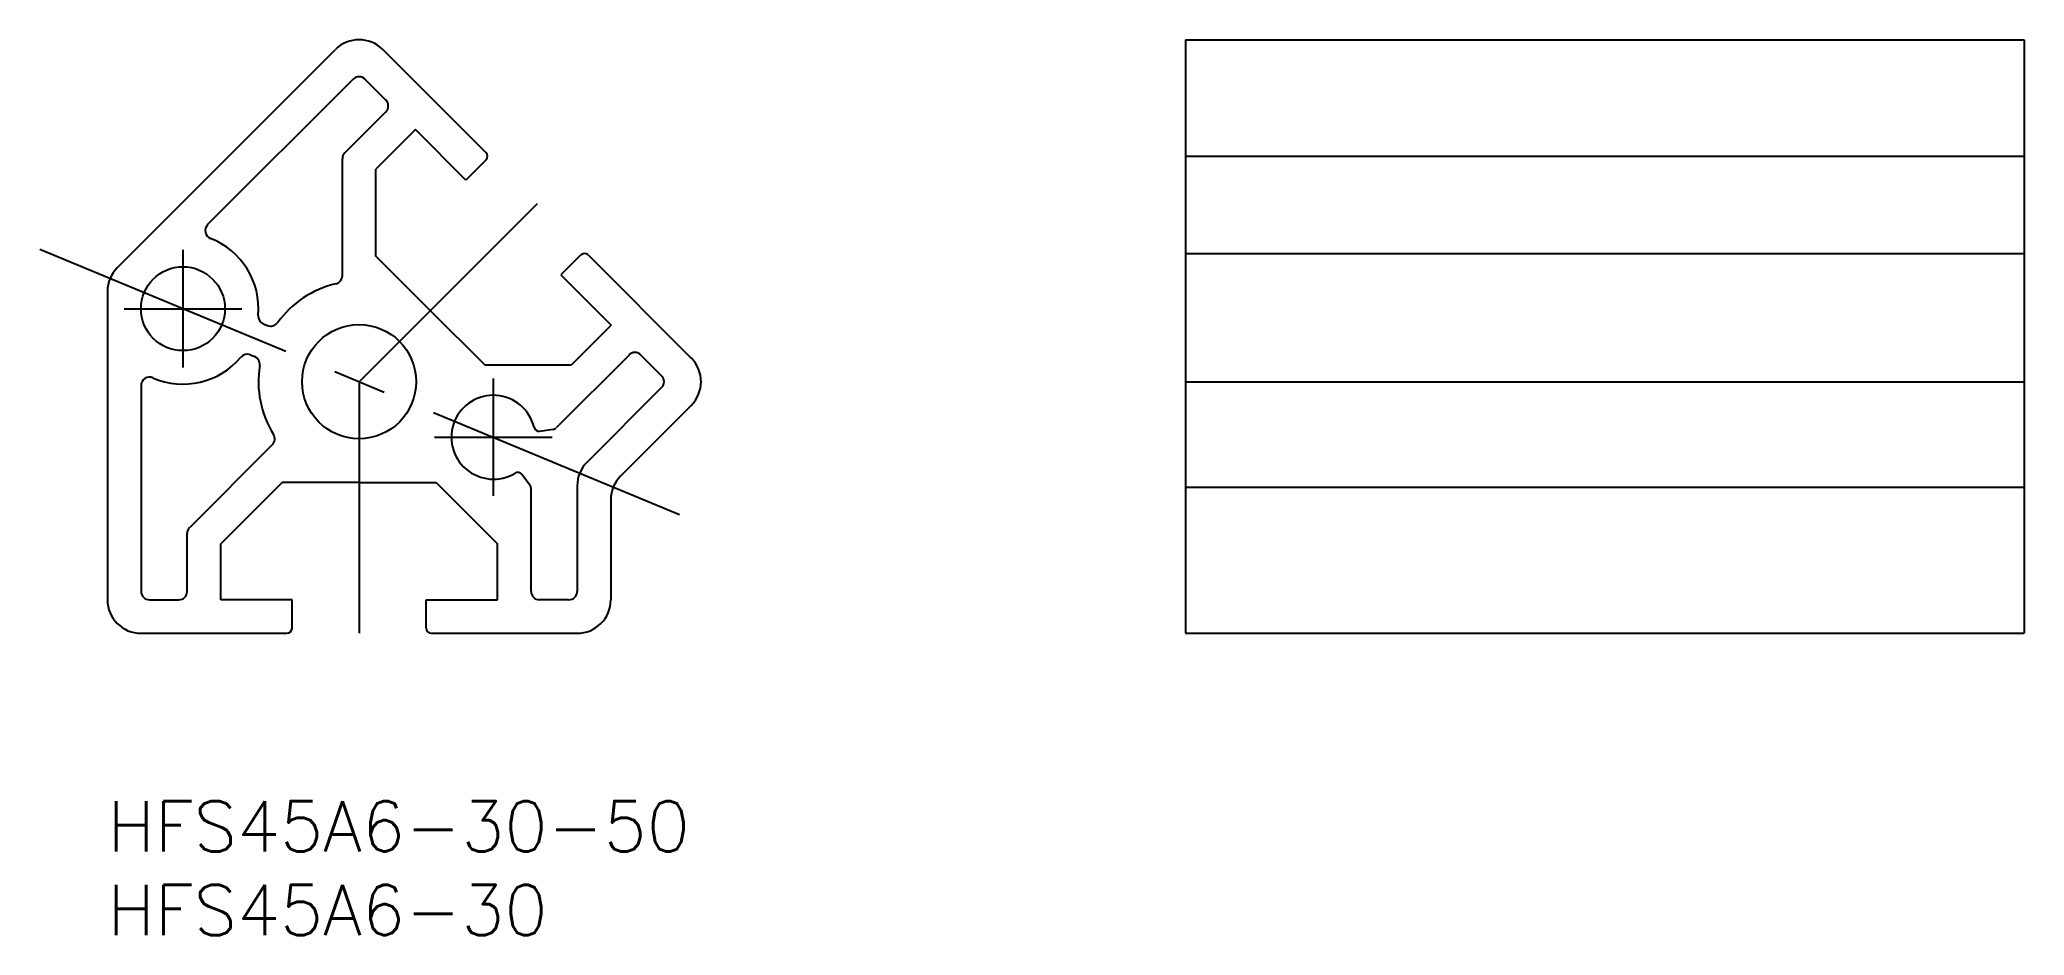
# Model space of a CAD drawing. Extents: x -4 to 114, y -8 to 45.
import ezdxf

# ---------------------------------------------------------------- set-up
doc = ezdxf.new("R2010")
doc.units = 0
doc.header["$LTSCALE"] = 0.5
doc.linetypes.add('CENTER', pattern=[50.8, 31.75, -6.35, 6.35, -6.35])
for name, color, linetype in [('MSM_CENTER', 1, 'CENTER'), ('MSM_CONTINUOUS', 7, 'CONTINUOUS'), ('MSM_PART_NUMBER', 7, 'CONTINUOUS')]:
    doc.layers.add(name, color=color, linetype=linetype)
doc.styles.get("Standard").update_dxf_attribs({"font": 'txt.shx', "height": 3, "bigfont": 'bigfont.shx'})

# ---------------------------------------------------------------- blocks, each defined once
blk = doc.blocks.new('*U2')
at = {"layer": 'MSM_PART_NUMBER'}
blk.add_text('HFS45A6-30-50', height=3, dxfattribs=at).set_placement((0, -3))
blk = doc.blocks.new('*U3')
at = {"layer": 'MSM_PART_NUMBER'}
blk.add_text('HFS45A6-30', height=3, dxfattribs=at).set_placement((0, -8))

msp = doc.modelspace()

# ---------------------------------------------------------------- linework, layer by layer
at = {"layer": 'MSM_CENTER'}
for p, q in [((25.61, 35.61), (15, 25)), ((-4.04, 32.89), (36.34, 16.16)), ((4.5, 32.85), (4.5, 25.85)), ((1, 29.35), (8, 29.35)), ((15, 25), (15, 10)), ((23, 25.19), (23, 18.19)), ((19.5, 21.69), (26.5, 21.69))]:
    msp.add_line(p, q, dxfattribs=at)
at = {"layer": 'MSM_CONTINUOUS'}
for p, q in [((64.26, 45.38), (64.26, 10)), ((64.26, 45.38), (114.26, 45.38)), ((114.26, 45.38), (114.26, 10)), ((0.59, 31.8), (13.59, 44.8)), ((16.41, 44.8), (22.57, 38.65)), ((5.97, 34.36), (14.65, 43.03)), ((15.35, 43.03), (16.59, 41.79)), ((16.59, 41.09), (14.15, 38.64)), ((18.36, 40.03), (16, 37.67)), ((21.36, 37.02), (18.36, 40.03)), ((14, 31.32), (14, 38.29)), ((22.57, 38.22), (21.36, 37.02)), ((64.26, 38.44), (114.26, 38.44)), ((16, 32.49), (16, 37.67)), ((19.24, 29.24), (16, 32.49)), ((28.22, 32.57), (27.02, 31.36)), ((28.65, 32.57), (34.8, 26.41)), ((64.26, 32.65), (114.26, 32.65)), ((27.02, 31.36), (30.03, 28.36)), ((0, 30.38), (0, 12)), ((9.29, 28.45), (9.54, 28.34)), ((19.24, 29.24), (22.49, 26)), ((30.03, 28.36), (27.67, 26)), ((8.52, 26.6), (8.77, 26.5)), ((31.09, 26.59), (26.74, 22.24)), ((33.03, 25.35), (31.79, 26.59)), ((22.49, 26), (27.67, 26)), ((64.26, 25), (114.26, 25)), ((2, 24.77), (2, 12.5)), ((28.59, 20.2), (33.03, 24.65)), ((30.59, 19.37), (34.8, 23.59)), ((25.76, 22.05), (26.56, 22.16)), ((9.82, 21.24), (4.9, 16.31)), ((10.41, 19), (6.75, 15.34)), ((15, 19), (10.41, 19)), ((15, 19), (19.59, 19)), ((19.59, 19), (23.25, 15.34)), ((24.69, 19.48), (25.19, 18.83)), ((25.25, 12.5), (25.25, 18.65)), ((28, 18.79), (28, 12.5)), ((30, 17.96), (30, 12)), ((64.26, 18.72), (114.26, 18.72)), ((4.75, 12.5), (4.75, 15.96)), ((6.75, 12), (6.75, 15.34)), ((23.25, 12), (23.25, 15.34)), ((2.5, 12), (4.25, 12)), ((11, 12), (6.75, 12)), ((11, 10.3), (11, 12)), ((19, 10.3), (19, 12)), ((19, 12), (23.25, 12)), ((27.5, 12), (25.75, 12)), ((2, 10), (10.7, 10)), ((19.3, 10), (28, 10)), ((64.26, 10), (114.26, 10))]:
    msp.add_line(p, q, dxfattribs=at)
for centre, radius in [((4.5, 29.35), 2.5), ((15, 25), 3.4)]:
    msp.add_circle(centre, radius, dxfattribs=at)
for centre, radius, start, end in [((15, 43.38), 2, 45, 135), ((15, 42.68), 0.5, 45, 135), ((16.24, 41.44), 0.5, 315, 45), ((14.5, 38.29), 0.5, 135, 180), ((22.35, 38.44), 0.3, 315, 45), ((6.33, 34), 0.5, 135, 248.5781), ((4.5, 29.35), 4.5, 354.9576, 68.5781), ((28.44, 32.35), 0.3, 45, 135), ((2, 30.38), 2, 135, 180), ((15, 25), 6, 103.3424, 144.1576), ((13.5, 31.32), 0.5, 283.3424, 0), ((9.48, 28.91), 0.5, 174.9576, 247.5), ((9.73, 28.81), 0.5, 247.5, 324.1576), ((4.5, 29.35), 4.5, 246.4218, 320.0424), ((8.33, 26.14), 0.5, 67.5, 140.0424), ((8.58, 26.03), 0.5, 350.8424, 67.5), ((31.44, 26.24), 0.5, 45, 135), ((33.38, 25), 2, 315, 45), ((2.5, 24.77), 0.5, 66.4218, 180), ((15, 25), 6, 170.8424, 211.6576), ((32.68, 25), 0.5, 315, 45), ((23, 21.69), 2.5, 13.6506, 301.3494), ((9.47, 21.59), 0.5, 315, 31.6576), ((25.72, 22.35), 0.3, 193.6506, 277.5), ((26.52, 22.45), 0.3, 277.5, 315), ((30, 18.79), 2, 135, 180), ((24.46, 19.3), 0.3, 37.5, 121.3494), ((32, 17.96), 2, 135, 180), ((24.95, 18.65), 0.3, 0, 37.5), ((5.25, 15.96), 0.5, 135, 180), ((2, 12), 2, 180, 270), ((2.5, 12.5), 0.5, 180, 270), ((4.25, 12.5), 0.5, 270, 0), ((25.75, 12.5), 0.5, 180, 270), ((27.5, 12.5), 0.5, 270, 0), ((28, 12), 2, 270, 0), ((10.7, 10.3), 0.3, 270, 360), ((19.3, 10.3), 0.3, 180, 270)]:
    msp.add_arc(centre, radius, start, end, dxfattribs=at)

# ---------------------------------------------------------------- block references
for name in ['*U2', '*U3']:
    msp.add_blockref(name, (0, 0), dxfattribs=at)

doc.saveas('drawing.dxf')
